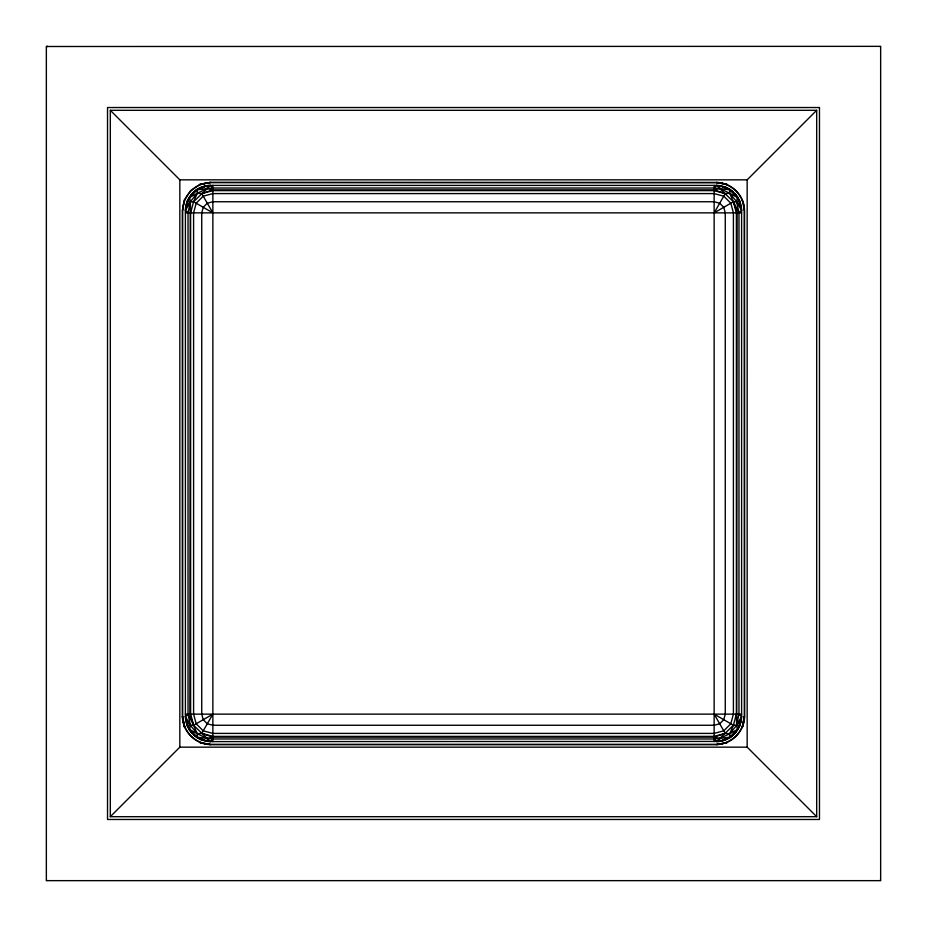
<?xml version="1.0" encoding="UTF-8"?>
<svg xmlns="http://www.w3.org/2000/svg" width="927" height="927" viewBox="0 0 927 927"><rect width="100%" height="100%" fill="white"/><g stroke="black" fill="none" stroke-linecap="round" stroke-linejoin="round"><path stroke-width="1.39" d="M720.754 186.095L729.572 189.722L729.746 193.291L733.408 201.738L736.386 212.862L736.386 714.138L733.408 725.262L719.711 738.541L719.491 741.426L210.429 741.6L207.289 738.541L197.254 733.709L185.574 719.491L185.4 716.571L185.4 210.429L185.574 207.509L197.254 193.291L207.289 188.459L210.429 185.4L716.571 185.4L719.491 185.574L719.711 188.459L733.408 201.738L738.97 212.862L738.97 714.138L736.687 724.995L737.278 729.572L729.572 737.278L720.754 740.905M186.095 206.246L189.722 197.428L197.428 189.722L212.862 188.03L714.138 188.03L716.571 185.4L719.711 188.459L729.746 193.291L741.426 207.509L741.6 210.429L741.6 716.571L741.426 719.491L729.746 733.709L719.711 738.541L716.571 741.6L714.138 738.97L212.862 738.97L197.428 737.278L189.722 729.572L186.095 720.754M206.246 740.905L197.428 737.278L197.254 733.709L193.592 725.262L190.614 714.138L190.614 212.862L193.592 201.738L207.289 188.459L207.509 185.574L210.429 185.4L212.862 188.03M184.519 199.699L182.387 210.429L182.387 716.571C182.689 731.635 195.365 744.311 210.429 744.613L716.571 744.613C731.635 744.311 744.311 731.635 744.613 716.571L744.485 210.429C744.404 195.33 731.577 182.7 716.571 182.387L716.571 182.619C731.507 182.92 744.08 195.493 744.381 210.429L744.381 716.571C744.08 731.519 731.496 744.068 716.571 744.404L210.429 744.404C195.504 744.068 182.92 731.519 182.619 716.571L182.619 210.429C182.92 195.481 195.504 182.932 210.429 182.596L716.571 182.596L727.301 184.519L716.571 182.515L210.429 182.387L199.699 184.519L190.603 190.603L184.519 199.699L182.515 210.429M740.905 720.754L737.278 729.572L729.746 733.709L725.262 733.408L714.138 736.386L212.862 736.386L201.738 733.408L197.254 733.709L189.722 729.572L190.313 724.995L188.03 714.138L188.03 212.862L185.4 210.429L187.3 200.846L191.866 193.813M738.97 714.138L741.6 716.571L739.7 726.154L735.134 733.187M744.485 716.571L742.481 727.301M188.03 212.862L190.313 202.005L189.722 197.428L197.254 193.291L201.738 193.592L212.862 190.614L714.138 190.614L725.262 193.592L729.746 193.291L737.278 197.428L740.905 206.246M185.921 206.176C187.636 196.118 196.118 187.636 206.176 185.921M741.079 720.824C739.364 730.882 730.882 739.364 720.824 741.079M46.501 46.906L47.462 46.35L46.35 46.35L46.35 880.65L880.65 880.65L880.65 46.35L46.906 46.501M46.501 880.094L46.906 880.499M880.499 46.906L880.094 46.501M880.499 880.094L880.094 880.499M186.037 206.2C188.135 194.577 198.471 185.458 210.429 185.4M740.963 720.8C738.865 732.423 728.529 741.542 716.571 741.6M185.4 210.429L190.313 202.005L193.592 201.738L197.254 193.291L197.428 189.722L206.246 186.095M741.6 716.571L736.687 724.995L733.408 725.262L729.746 733.709L729.572 737.278L714.138 738.97M191.866 733.187L187.3 726.154L185.4 716.571L188.03 714.138L193.592 725.262L207.289 738.541L207.509 741.426L210.429 741.6L212.862 738.97M110.313 816.687L179.838 747.162L179.838 179.838L110.313 110.313L110.313 816.687L816.687 816.687L816.687 110.313L110.313 110.313M179.838 179.838L747.162 179.838L816.687 110.313M735.134 193.813L739.7 200.846L741.6 210.429L738.97 212.862L736.687 202.005L737.278 197.428L729.572 189.722L714.138 188.03M193.813 191.866L197.08 189.259L206.2 186.037M733.187 735.134L729.92 737.741L720.8 740.963M741.6 210.429L736.687 202.005L733.408 201.738L714.138 212.862L725.262 193.592L714.138 189.931L212.862 189.931L207.289 188.459M185.4 716.571L190.313 724.995L193.592 725.262L212.862 714.138L201.738 733.408L212.862 737.069L714.138 737.069L719.711 738.541M742.26 199.792L744.381 210.429M184.74 727.208L182.515 716.571M212.862 189.931L201.738 193.592L212.862 212.862L193.592 201.738M714.138 737.069L725.262 733.408L714.138 714.138L733.408 725.262M714.138 189.931L719.711 188.459M207.289 738.541L212.862 737.069M210.429 182.515L199.699 184.519L210.429 182.387M716.571 744.485L727.301 742.481L716.571 744.613M185.4 212.862L741.6 212.862M185.4 714.138L741.6 714.138M182.387 716.571L184.519 727.301L182.619 716.571M179.838 747.162L747.162 747.162L816.687 816.687M210.429 744.485L199.699 742.481L210.429 744.613M716.571 185.4L726.154 187.3L733.187 191.866M210.429 741.6L200.846 739.7L193.813 735.134M720.824 185.921C730.882 187.636 739.364 196.118 741.079 206.176M206.176 741.079C196.118 739.364 187.636 730.882 185.921 720.824M720.8 186.037L729.92 189.259L737.741 197.08L740.963 206.2M206.2 740.963L197.08 737.741L189.259 729.92L186.037 720.8M733.408 201.738L737.069 212.862L736.687 724.995L736.386 714.138M193.592 725.262L189.931 714.138L190.313 202.005L190.614 212.862M747.162 179.838L747.162 747.162M714.138 185.4L714.138 741.6M212.862 185.4L212.862 741.6M744.404 716.571L742.26 727.208L744.381 716.571M196.176 203.222L193.592 212.862L193.592 714.138L196.176 723.778L203.222 730.824L212.862 733.408L714.138 733.408L723.778 730.824L730.824 723.778L733.408 714.138L733.408 212.862L730.824 203.222L723.778 196.176L714.138 193.592L212.862 193.592L203.222 196.176L196.176 203.222M203.222 207.3L201.738 212.862L201.738 714.138L203.222 719.7L207.3 723.778L212.862 725.262L714.138 725.262L719.7 723.778L723.778 719.7L725.262 714.138L725.262 212.862L723.778 207.3L719.7 203.222L714.138 201.738L212.862 201.738L207.3 203.222L203.222 207.3M819.468 107.532L107.532 107.532L107.532 819.468L819.468 819.468L819.468 107.532"/></g></svg>
